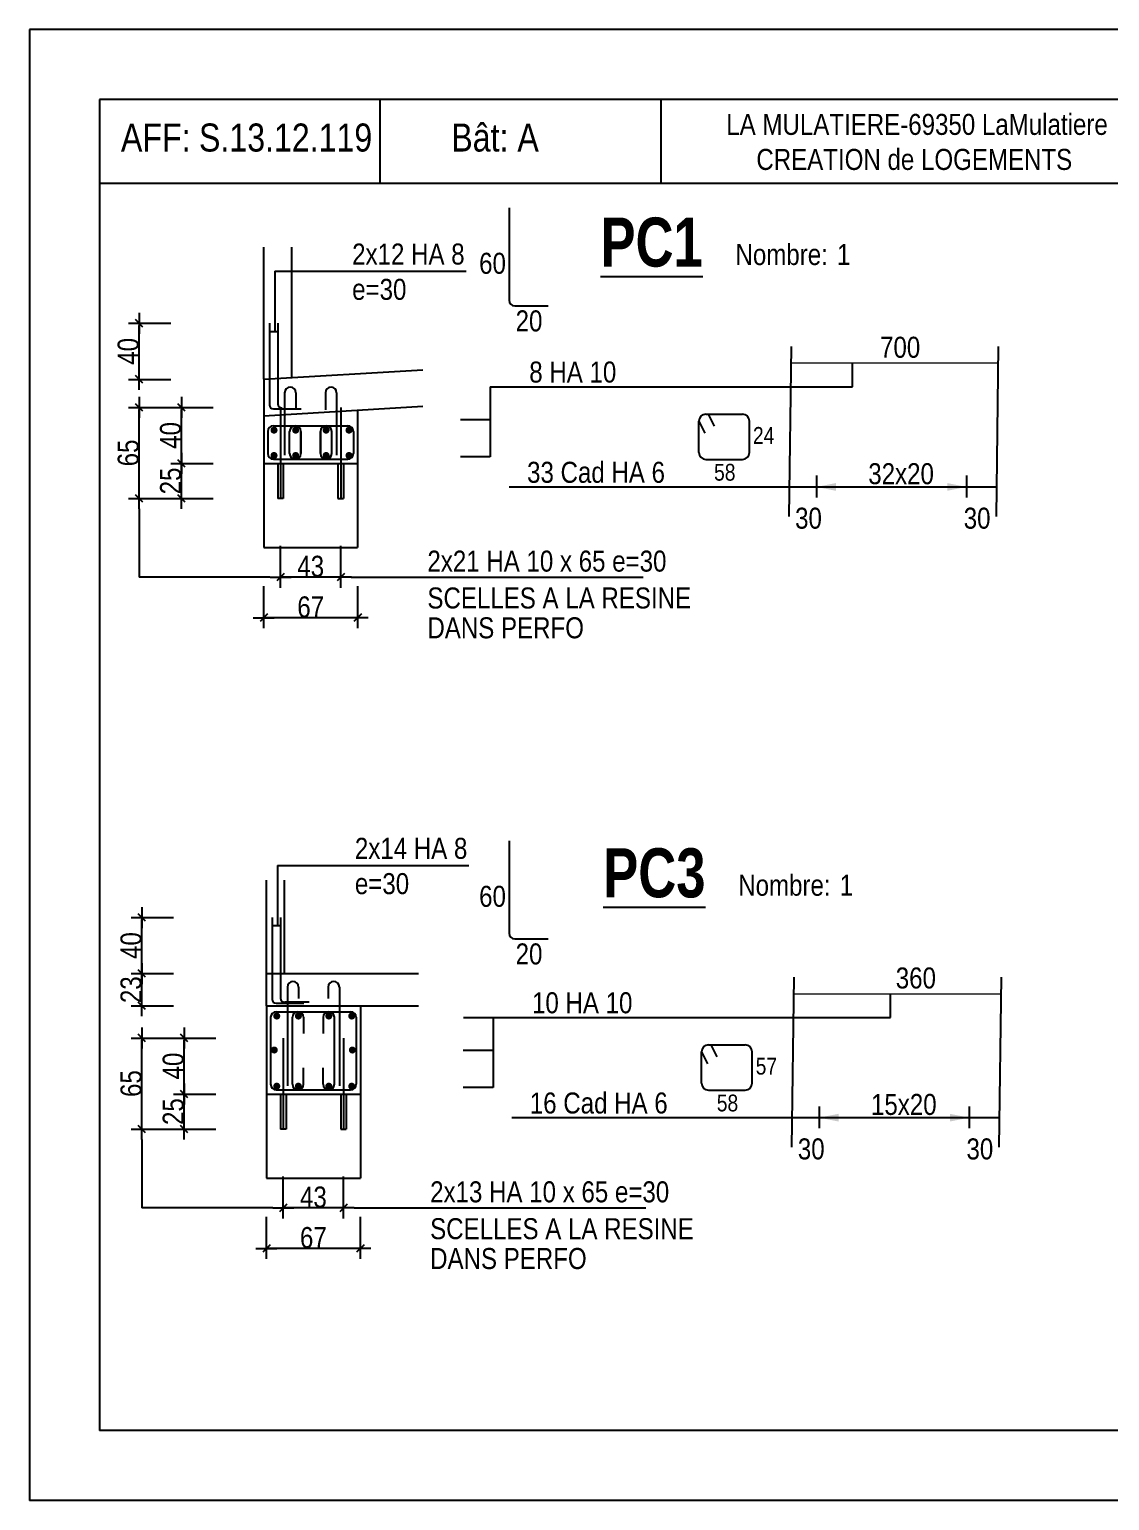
# Model space of a CAD drawing. Header units: metres. Extents: x -9927 to 45032, y -190416 to 12166.
# Drawn here: x 9485 to 10256, y -172328 to -171278 of the extents above; entities that cross this region are included whole.
import ezdxf

# ---------------------------------------------------------------- set-up
doc = ezdxf.new("R2010")
doc.units = ezdxf.units.M
doc.header["$PDMODE"] = 65
for name, color, linetype in [('01_cote_gen', 4, 'Continuous'), ('01_fenetres', 171, 'Continuous'), ('01_linteaux', 3, 'Continuous'), ('01_sem', 42, 'Continuous'), ('01_texte', 230, 'Continuous'), ('AA_COTES', 2, 'Continuous')]:
    doc.layers.add(name, color=color, linetype=linetype)
doc.styles.add('impact', font='impact.ttf')
doc.styles.add('STYLE2', font='ARIALN.TTF')
doc.dimstyles.new('JB50', dxfattribs={"dimscale": 0.1, "dimtxt": 150, "dimasz": 15, "dimexe": 0.1, "dimexo": 0.1, "dimgap": 0.09, "dimtad": 1, "dimdec": 1, "dimdsep": 46, "dimtxsty": 'STYLE2', "dimblk1": 'BOND_G', "dimblk2": 'BOND_D', "dimsah": 1, "dimcen": 1.5, "dimdle": 0.01, "dimse1": 1, "dimse2": 1, "dimclrd": 4, "dimclre": 2, "dimclrt": 6, "dimazin": 2, "dimtfac": 2.333333, "dimtdec": 1, "dimtix": 1, "dimtmove": 2, "dimatfit": 3, "dimldrblk": 'BOND_G', "dimfxl": 1, "dimtolj": 1, "dimtzin": 0, "dimarcsym": 0})

# ---------------------------------------------------------------- blocks, each defined once
blk = doc.blocks.new('BOND_G')
at = {"layer": 'AA_COTES', "color": 0}
for p, q in [((0, -5), (0, 15)), ((5, 0), (-5, 0)), ((1.77, 1.77), (-1.77, -1.77))]:
    blk.add_line(p, q, dxfattribs=at)
blk = doc.blocks.new('BOND_D')
at = {"layer": 'AA_COTES', "color": 0}
for p, q in [((5, 0), (-5, 0)), ((-1.77, -1.77), (1.77, 1.77)), ((0, 5), (0, -15))]:
    blk.add_line(p, q, dxfattribs=at)
blk = doc.blocks.new('*D1793')
at = {"layer": '01_cote_gen', "color": 4, "lineweight": -2, "ltscale": 0.5, "transparency": 16777216}
blk.add_line((9708, -172118.7), (9668, -172118.7), dxfattribs=at)
at = {"layer": 'DEFPOINTS', "color": 0, "lineweight": 0, "ltscale": 0.5, "transparency": 16777216}
for p in [(9666.5, -172094.4), (9709.5, -172094.4), (9666.5, -172118.7)]:
    blk.add_point(p, dxfattribs=at)
at = {"layer": '01_cote_gen', "color": 4, "lineweight": -2, "ltscale": 0.5, "transparency": 16777216, "xscale": 1.5, "yscale": 1.5, "zscale": 1.5, "rotation": 180}
blk.add_blockref('BOND_D', (9666.5, -172118.7), dxfattribs=at)
at = {"layer": '01_cote_gen', "color": 4, "lineweight": -2, "ltscale": 0.5, "transparency": 16777216, "xscale": 1.5, "yscale": 1.5, "zscale": 1.5}
blk.add_blockref('BOND_G', (9709.5, -172118.7), dxfattribs=at)
at = {"layer": '01_cote_gen', "color": 6, "lineweight": 0, "ltscale": 0.5, "transparency": 16777216, "insert": (9688, -172111), "char_height": 15, "attachment_point": 5, "style": 'STYLE2'}
blk.add_mtext('\\A1;43', dxfattribs=at)
blk = doc.blocks.new('*D1794')
at = {"layer": '01_cote_gen', "color": 4, "lineweight": -2, "ltscale": 0.5, "transparency": 16777216}
blk.add_line((9595.8, -172060.9), (9595.8, -172038.9), dxfattribs=at)
at = {"layer": 'DEFPOINTS', "color": 0, "lineweight": 0, "ltscale": 0.5, "transparency": 16777216}
for p in [(9595.8, -172037.4), (9677.2, -172037.4), (9668.5, -172062.4)]:
    blk.add_point(p, dxfattribs=at)
at = {"layer": '01_cote_gen', "color": 4, "lineweight": -2, "ltscale": 0.5, "transparency": 16777216, "xscale": 1.5, "yscale": 1.5, "zscale": 1.5}
for name, p, rotation in [('BOND_D', (9595.8, -172037.4), 90), ('BOND_G', (9595.8, -172062.4), 270)]:
    blk.add_blockref(name, p, dxfattribs=dict(at, rotation=rotation))
at = {"layer": '01_cote_gen', "color": 6, "lineweight": 0, "ltscale": 0.5, "transparency": 16777216, "insert": (9588.1, -172049.9), "char_height": 15, "attachment_point": 5, "rotation": 90, "style": 'STYLE2'}
blk.add_mtext('\\A1;25', dxfattribs=at)
blk = doc.blocks.new('*D1795')
at = {"layer": '01_cote_gen', "color": 4, "lineweight": -2, "ltscale": 0.5, "transparency": 16777216}
blk.add_line((9595.8, -172035.9), (9595.8, -171998.9), dxfattribs=at)
at = {"layer": 'DEFPOINTS', "color": 0, "lineweight": 0, "ltscale": 0.5, "transparency": 16777216}
for p in [(9595.8, -171997.4), (9666.5, -171997.4), (9678.7, -172037.4)]:
    blk.add_point(p, dxfattribs=at)
at = {"layer": '01_cote_gen', "color": 4, "lineweight": -2, "ltscale": 0.5, "transparency": 16777216, "xscale": 1.5, "yscale": 1.5, "zscale": 1.5}
for name, p, rotation in [('BOND_D', (9595.8, -171997.4), 90), ('BOND_G', (9595.8, -172037.4), 270)]:
    blk.add_blockref(name, p, dxfattribs=dict(at, rotation=rotation))
at = {"layer": '01_cote_gen', "color": 6, "lineweight": 0, "ltscale": 0.5, "transparency": 16777216, "insert": (9588.1, -172017.4), "char_height": 15, "attachment_point": 5, "rotation": 90, "style": 'STYLE2'}
blk.add_mtext('\\A1;40', dxfattribs=at)
blk = doc.blocks.new('*D1796')
at = {"layer": '01_cote_gen', "color": 4, "lineweight": -2, "ltscale": 0.5, "transparency": 16777216}
blk.add_line((9565.6, -172060.9), (9565.6, -171998.9), dxfattribs=at)
at = {"layer": 'DEFPOINTS', "color": 0, "lineweight": 0, "ltscale": 0.5, "transparency": 16777216}
for p in [(9565.6, -171997.4), (9666.5, -171997.4), (9666.5, -172062.4)]:
    blk.add_point(p, dxfattribs=at)
at = {"layer": '01_cote_gen', "color": 4, "lineweight": -2, "ltscale": 0.5, "transparency": 16777216, "xscale": 1.5, "yscale": 1.5, "zscale": 1.5}
for name, p, rotation in [('BOND_D', (9565.6, -171997.4), 90), ('BOND_G', (9565.6, -172062.4), 270)]:
    blk.add_blockref(name, p, dxfattribs=dict(at, rotation=rotation))
at = {"layer": '01_cote_gen', "color": 6, "lineweight": 0, "ltscale": 0.5, "transparency": 16777216, "insert": (9558, -172029.9), "char_height": 15, "attachment_point": 5, "rotation": 90, "style": 'STYLE2'}
blk.add_mtext('\\A1;65', dxfattribs=at)
blk = doc.blocks.new('*D1797')
at = {"layer": '01_cote_gen', "color": 4, "lineweight": -2, "ltscale": 0.5, "transparency": 16777216}
blk.add_line((9720, -172147.6), (9656, -172147.6), dxfattribs=at)
at = {"layer": 'DEFPOINTS', "color": 0, "lineweight": 0, "ltscale": 0.5, "transparency": 16777216}
for p in [(9654.5, -172097.4), (9721.5, -172097.4), (9654.5, -172147.6)]:
    blk.add_point(p, dxfattribs=at)
at = {"layer": '01_cote_gen', "color": 4, "lineweight": -2, "ltscale": 0.5, "transparency": 16777216, "xscale": 1.5, "yscale": 1.5, "zscale": 1.5, "rotation": 180}
blk.add_blockref('BOND_D', (9654.5, -172147.6), dxfattribs=at)
at = {"layer": '01_cote_gen', "color": 4, "lineweight": -2, "ltscale": 0.5, "transparency": 16777216, "xscale": 1.5, "yscale": 1.5, "zscale": 1.5}
blk.add_blockref('BOND_G', (9721.5, -172147.6), dxfattribs=at)
at = {"layer": '01_cote_gen', "color": 6, "lineweight": 0, "ltscale": 0.5, "transparency": 16777216, "insert": (9688, -172139.9), "char_height": 15, "attachment_point": 5, "style": 'STYLE2'}
blk.add_mtext('\\A1;67', dxfattribs=at)
blk = doc.blocks.new('*D1798')
at = {"layer": '01_cote_gen', "color": 4, "lineweight": -2, "ltscale": 0.5, "transparency": 16777216}
blk.add_line((9565.6, -171972.9), (9565.6, -171952.9), dxfattribs=at)
at = {"layer": 'DEFPOINTS', "color": 0, "lineweight": 0, "ltscale": 0.5, "transparency": 16777216}
for p in [(9565.6, -171951.4), (9596.8, -171951.4), (9596.8, -171974.4)]:
    blk.add_point(p, dxfattribs=at)
at = {"layer": '01_cote_gen', "color": 4, "lineweight": -2, "ltscale": 0.5, "transparency": 16777216, "xscale": 1.5, "yscale": 1.5, "zscale": 1.5}
for name, p, rotation in [('BOND_D', (9565.6, -171951.4), 90), ('BOND_G', (9565.6, -171974.4), 270)]:
    blk.add_blockref(name, p, dxfattribs=dict(at, rotation=rotation))
at = {"layer": '01_cote_gen', "color": 6, "lineweight": 0, "ltscale": 0.5, "transparency": 16777216, "insert": (9558, -171962.9), "char_height": 15, "attachment_point": 5, "rotation": 90, "style": 'STYLE2'}
blk.add_mtext('\\A1;23', dxfattribs=at)
blk = doc.blocks.new('*D1799')
at = {"layer": '01_cote_gen', "color": 4, "lineweight": -2, "ltscale": 0.5, "transparency": 16777216}
blk.add_line((9565.6, -171949.9), (9565.6, -171912.9), dxfattribs=at)
at = {"layer": 'DEFPOINTS', "color": 0, "lineweight": 0, "ltscale": 0.5, "transparency": 16777216}
for p in [(9565.6, -171911.4), (9658.5, -171911.4), (9679.6, -171951.4)]:
    blk.add_point(p, dxfattribs=at)
at = {"layer": '01_cote_gen', "color": 4, "lineweight": -2, "ltscale": 0.5, "transparency": 16777216, "xscale": 1.5, "yscale": 1.5, "zscale": 1.5}
for name, p, rotation in [('BOND_D', (9565.6, -171911.4), 90), ('BOND_G', (9565.6, -171951.4), 270)]:
    blk.add_blockref(name, p, dxfattribs=dict(at, rotation=rotation))
at = {"layer": '01_cote_gen', "color": 6, "lineweight": 0, "ltscale": 0.5, "transparency": 16777216, "insert": (9558, -171931.4), "char_height": 15, "attachment_point": 5, "rotation": 90, "style": 'STYLE2'}
blk.add_mtext('\\A1;40', dxfattribs=at)
blk = doc.blocks.new('*D1807')
at = {"layer": '01_cote_gen', "color": 4, "lineweight": -2, "ltscale": 0.5, "transparency": 16777216}
blk.add_line((9706.1, -171668.5), (9666.1, -171668.5), dxfattribs=at)
at = {"layer": 'DEFPOINTS', "color": 0, "lineweight": 0, "ltscale": 0.5, "transparency": 16777216}
for p in [(9664.6, -171644.2), (9707.6, -171644.2), (9664.6, -171668.5)]:
    blk.add_point(p, dxfattribs=at)
at = {"layer": '01_cote_gen', "color": 4, "lineweight": -2, "ltscale": 0.5, "transparency": 16777216, "xscale": 1.5, "yscale": 1.5, "zscale": 1.5, "rotation": 180}
blk.add_blockref('BOND_D', (9664.6, -171668.5), dxfattribs=at)
at = {"layer": '01_cote_gen', "color": 4, "lineweight": -2, "ltscale": 0.5, "transparency": 16777216, "xscale": 1.5, "yscale": 1.5, "zscale": 1.5}
blk.add_blockref('BOND_G', (9707.6, -171668.5), dxfattribs=at)
at = {"layer": '01_cote_gen', "color": 6, "lineweight": 0, "ltscale": 0.5, "transparency": 16777216, "insert": (9686.1, -171660.8), "char_height": 15, "attachment_point": 5, "style": 'STYLE2'}
blk.add_mtext('\\A1;43', dxfattribs=at)
blk = doc.blocks.new('*D1808')
at = {"layer": '01_cote_gen', "color": 4, "lineweight": -2, "ltscale": 0.5, "transparency": 16777216}
blk.add_line((9593.9, -171610.8), (9593.9, -171588.8), dxfattribs=at)
at = {"layer": 'DEFPOINTS', "color": 0, "lineweight": 0, "ltscale": 0.5, "transparency": 16777216}
for p in [(9593.9, -171587.3), (9675.2, -171587.3), (9666.6, -171612.3)]:
    blk.add_point(p, dxfattribs=at)
at = {"layer": '01_cote_gen', "color": 4, "lineweight": -2, "ltscale": 0.5, "transparency": 16777216, "xscale": 1.5, "yscale": 1.5, "zscale": 1.5}
for name, p, rotation in [('BOND_D', (9593.9, -171587.3), 90), ('BOND_G', (9593.9, -171612.3), 270)]:
    blk.add_blockref(name, p, dxfattribs=dict(at, rotation=rotation))
at = {"layer": '01_cote_gen', "color": 6, "lineweight": 0, "ltscale": 0.5, "transparency": 16777216, "insert": (9586.2, -171599.8), "char_height": 15, "attachment_point": 5, "rotation": 90, "style": 'STYLE2'}
blk.add_mtext('\\A1;25', dxfattribs=at)
blk = doc.blocks.new('*D1809')
at = {"layer": '01_cote_gen', "color": 4, "lineweight": -2, "ltscale": 0.5, "transparency": 16777216}
blk.add_line((9718.1, -171697.4), (9654.1, -171697.4), dxfattribs=at)
at = {"layer": 'DEFPOINTS', "color": 0, "lineweight": 0, "ltscale": 0.5, "transparency": 16777216}
for p in [(9652.6, -171647.3), (9719.6, -171647.3), (9652.6, -171697.4)]:
    blk.add_point(p, dxfattribs=at)
at = {"layer": '01_cote_gen', "color": 4, "lineweight": -2, "ltscale": 0.5, "transparency": 16777216, "xscale": 1.5, "yscale": 1.5, "zscale": 1.5, "rotation": 180}
blk.add_blockref('BOND_D', (9652.6, -171697.4), dxfattribs=at)
at = {"layer": '01_cote_gen', "color": 4, "lineweight": -2, "ltscale": 0.5, "transparency": 16777216, "xscale": 1.5, "yscale": 1.5, "zscale": 1.5}
blk.add_blockref('BOND_G', (9719.6, -171697.4), dxfattribs=at)
at = {"layer": '01_cote_gen', "color": 6, "lineweight": 0, "ltscale": 0.5, "transparency": 16777216, "insert": (9686.1, -171689.8), "char_height": 15, "attachment_point": 5, "style": 'STYLE2'}
blk.add_mtext('\\A1;67', dxfattribs=at)
blk = doc.blocks.new('*D1805')
at = {"layer": '01_cote_gen', "color": 4, "lineweight": -2, "ltscale": 0.5, "transparency": 16777216}
blk.add_line((9593.9, -171585.8), (9593.9, -171548.8), dxfattribs=at)
at = {"layer": 'DEFPOINTS', "color": 0, "lineweight": 0, "ltscale": 0.5, "transparency": 16777216}
for p in [(9593.9, -171547.3), (9664.6, -171547.3), (9616.4, -171587.3)]:
    blk.add_point(p, dxfattribs=at)
at = {"layer": '01_cote_gen', "color": 4, "lineweight": -2, "ltscale": 0.5, "transparency": 16777216, "xscale": 1.5, "yscale": 1.5, "zscale": 1.5}
for name, p, rotation in [('BOND_D', (9593.9, -171547.3), 90), ('BOND_G', (9593.9, -171587.3), 270)]:
    blk.add_blockref(name, p, dxfattribs=dict(at, rotation=rotation))
at = {"layer": '01_cote_gen', "color": 6, "lineweight": 0, "ltscale": 0.5, "transparency": 16777216, "insert": (9586.2, -171567.3), "char_height": 15, "attachment_point": 5, "rotation": 90, "style": 'STYLE2'}
blk.add_mtext('\\A1;40', dxfattribs=at)
blk = doc.blocks.new('*D1806')
at = {"layer": '01_cote_gen', "color": 4, "lineweight": -2, "ltscale": 0.5, "transparency": 16777216}
blk.add_line((9563.7, -171610.8), (9563.7, -171548.8), dxfattribs=at)
at = {"layer": 'DEFPOINTS', "color": 0, "lineweight": 0, "ltscale": 0.5, "transparency": 16777216}
for p in [(9563.7, -171547.3), (9616.4, -171547.3), (9616.4, -171612.3)]:
    blk.add_point(p, dxfattribs=at)
at = {"layer": '01_cote_gen', "color": 4, "lineweight": -2, "ltscale": 0.5, "transparency": 16777216, "xscale": 1.5, "yscale": 1.5, "zscale": 1.5}
for name, p, rotation in [('BOND_D', (9563.7, -171547.3), 90), ('BOND_G', (9563.7, -171612.3), 270)]:
    blk.add_blockref(name, p, dxfattribs=dict(at, rotation=rotation))
at = {"layer": '01_cote_gen', "color": 6, "lineweight": 0, "ltscale": 0.5, "transparency": 16777216, "insert": (9556, -171579.8), "char_height": 15, "attachment_point": 5, "rotation": 90, "style": 'STYLE2'}
blk.add_mtext('\\A1;65', dxfattribs=at)
blk = doc.blocks.new('*D1810')
at = {"layer": '01_cote_gen', "color": 4, "lineweight": -2, "ltscale": 0.5, "transparency": 16777216}
blk.add_line((9563.7, -171525.8), (9563.7, -171488.8), dxfattribs=at)
at = {"layer": 'DEFPOINTS', "color": 0, "lineweight": 0, "ltscale": 0.5, "transparency": 16777216}
for p in [(9563.7, -171487.3), (9656.6, -171487.3), (9677.6, -171527.3)]:
    blk.add_point(p, dxfattribs=at)
at = {"layer": '01_cote_gen', "color": 4, "lineweight": -2, "ltscale": 0.5, "transparency": 16777216, "xscale": 1.5, "yscale": 1.5, "zscale": 1.5}
for name, p, rotation in [('BOND_D', (9563.7, -171487.3), 90), ('BOND_G', (9563.7, -171527.3), 270)]:
    blk.add_blockref(name, p, dxfattribs=dict(at, rotation=rotation))
at = {"layer": '01_cote_gen', "color": 6, "lineweight": 0, "ltscale": 0.5, "transparency": 16777216, "insert": (9556, -171507.3), "char_height": 15, "attachment_point": 5, "rotation": 90, "style": 'STYLE2'}
blk.add_mtext('\\A1;40', dxfattribs=at)

msp = doc.modelspace()

# ---------------------------------------------------------------- linework, layer by layer
at = {"layer": '01_fenetres', "ltscale": 30}
for p, q in [((9535.45, -171327.53), (9535.45, -172277.53)), ((9535.45, -171327.53), (9535.45, -172277.53)), ((9535.45, -171327.53), (9535.45, -172277.53)), ((10920.45, -171327.53), (9535.45, -171327.53)), ((9735.45, -171327.53), (9735.45, -171387.53)), ((9935.84, -171327.53), (9935.84, -171387.53)), ((10920.45, -171387.53), (9535.45, -171387.53)), ((10920.45, -172277.53), (9535.45, -172277.53))]:
    msp.add_line(p, q, dxfattribs=at)
at = {"layer": '01_linteaux'}
for p, q in [((9827.64, -171404.91), (9827.64, -171470.86)), ((9652.55, -171527.26), (9652.55, -171432.98)), ((9672.55, -171526.07), (9672.55, -171432.98)), ((9831.64, -171474.86), (9855.45, -171474.86)), ((9656.6, -171487.26), (9656.6, -171545.41)), ((9662.6, -171487.26), (9662.6, -171544.72)), ((9652.55, -171527.26), (9766.18, -171520.51)), ((9652.55, -171527.26), (9652.55, -171587.26)), ((9667.51, -171536.84), (9667.51, -171581.3)), ((9675.51, -171536.84), (9675.51, -171549.01)), ((9696.6, -171536.84), (9696.6, -171549.01)), ((9704.6, -171536.84), (9704.6, -171581.3)), ((9652.55, -171553.26), (9766.18, -171546.51)), ((9659.6, -171548.41), (9679.27, -171548.41)), ((9664.55, -171547.26), (9664.55, -171612.26)), ((9707.55, -171547.26), (9707.55, -171612.26)), ((9719.55, -171549.28), (9719.55, -171647.26)), ((9655.55, -171564.46), (9655.55, -171580.26)), ((9659.55, -171560.46), (9712.55, -171560.46)), ((9671.05, -171580.26), (9671.05, -171564.46)), ((9679.05, -171564.46), (9679.05, -171580.11)), ((9679.05, -171580.26), (9679.05, -171564.61)), ((9693.05, -171564.46), (9693.05, -171580.11)), ((9693.05, -171580.26), (9693.05, -171564.61)), ((9701.05, -171580.26), (9701.05, -171564.46)), ((9701.05, -171580.26), (9701.05, -171564.46)), ((9716.55, -171564.46), (9716.55, -171580.26)), ((9652.55, -171587.26), (9719.55, -171587.26)), ((9652.55, -171587.26), (9719.55, -171587.26)), ((9652.55, -171587.26), (9652.55, -171647.26)), ((9659.55, -171584.26), (9712.55, -171584.26)), ((9662.55, -171587.26), (9662.55, -171612.26)), ((9666.55, -171587.26), (9666.55, -171612.26)), ((9705.55, -171587.26), (9705.55, -171612.26)), ((9709.55, -171587.26), (9709.55, -171612.26)), ((9666.55, -171612.26), (9662.55, -171612.26)), ((9705.55, -171612.26), (9709.55, -171612.26)), ((9652.55, -171647.26), (9719.55, -171647.26)), ((9827.64, -171856.72), (9827.64, -171922.67)), ((9654.5, -171974.42), (9654.5, -171884.7)), ((9667.5, -171951.42), (9667.5, -171884.7)), ((9658.55, -171911.42), (9658.55, -171969.57)), ((9664.54, -171911.42), (9664.54, -171968.88)), ((9831.64, -171926.67), (9855.45, -171926.67)), ((9654.5, -171951.42), (9721.5, -171951.42)), ((9721.5, -171951.42), (9763.01, -171951.42)), ((9669.45, -171961), (9669.45, -172031.46)), ((9677.45, -171961), (9677.45, -171969.17)), ((9698.55, -171961), (9698.55, -171969.17)), ((9706.55, -171961), (9706.55, -172031.46)), ((9654.5, -171974.42), (9654.5, -172037.42)), ((9654.5, -171974.42), (9763.01, -171974.42)), ((9661.5, -171978.62), (9714.5, -171978.62)), ((9661.55, -171972.57), (9681.22, -171972.57)), ((9684.97, -171971.88), (9667.54, -171971.88)), ((9721.5, -171974.42), (9721.5, -172097.42)), ((9657.5, -171982.62), (9657.5, -172030.42)), ((9673, -172030.42), (9673, -171982.62)), ((9681, -171982.62), (9681, -171994.27)), ((9695, -171982.62), (9695, -171994.27)), ((9703, -172030.42), (9703, -171982.62)), ((9703, -172030.42), (9703, -171982.62)), ((9718.5, -171982.62), (9718.5, -172030.42)), ((9666.5, -171997.42), (9666.5, -172062.42)), ((9709.5, -171997.42), (9709.5, -172062.42)), ((9681, -172030.42), (9681, -172018.77)), ((9695, -172030.42), (9695, -172018.77)), ((9654.5, -172037.42), (9721.5, -172037.42)), ((9654.5, -172037.42), (9654.5, -172097.42)), ((9661.5, -172034.42), (9714.5, -172034.42)), ((9664.5, -172037.42), (9664.5, -172062.42)), ((9668.5, -172037.42), (9668.5, -172062.42)), ((9707.5, -172037.42), (9707.5, -172062.42)), ((9711.5, -172037.42), (9711.5, -172062.42)), ((9668.5, -172062.42), (9664.5, -172062.42)), ((9707.5, -172062.42), (9711.5, -172062.42)), ((9654.5, -172097.42), (9721.5, -172097.42))]:
    msp.add_line(p, q, dxfattribs=at)
at = {"layer": '01_linteaux', "linetype": 'Continuous'}
for p, q in [((9962.97, -171579.4), (9962.97, -171557.14)), ((9962.97, -171557.14), (9967.28, -171565.68)), ((9967.97, -171552.14), (9994.07, -171552.14)), ((9969.59, -171552.14), (9973.89, -171560.68)), ((9999.07, -171579.4), (9999.07, -171557.14)), ((9967.97, -171584.4), (9994.07, -171584.4)), ((9964.92, -172029.56), (9964.92, -172007.3)), ((9964.92, -172007.3), (9969.22, -172015.84)), ((9969.92, -172002.3), (9996.02, -172002.3)), ((9971.53, -172002.3), (9975.84, -172010.84)), ((10001.02, -172029.56), (10001.02, -172007.3)), ((9969.92, -172034.56), (9996.02, -172034.56))]:
    msp.add_line(p, q, dxfattribs=at)
at = {"layer": '01_linteaux', "const_width": 2.5, "flags": 128}
for points in [[(9658.67, -171563.54, 1), (9661.17, -171563.54, 1)], [(9674.11, -171563.54, 1), (9676.61, -171563.54, 1)], [(9695.82, -171563.54, 1), (9698.32, -171563.54, 1)], [(9712.16, -171563.54, 1), (9714.66, -171563.54, 1)], [(9658.67, -171581.61, 1), (9661.17, -171581.61, 1)], [(9674.11, -171581.61, 1), (9676.61, -171581.61, 1)], [(9695.82, -171581.61, 1), (9698.32, -171581.61, 1)], [(9712.16, -171581.61, 1), (9714.66, -171581.61, 1)], [(9660.62, -171981.7, 1), (9663.12, -171981.7, 1)], [(9676.06, -171981.7, 1), (9678.56, -171981.7, 1)], [(9697.77, -171981.7, 1), (9700.27, -171981.7, 1)], [(9714.11, -171981.7, 1), (9716.61, -171981.7, 1)], [(9658.85, -172005.95, 1), (9661.35, -172005.95, 1)], [(9714.55, -172005.95, 1), (9717.05, -172005.95, 1)], [(9660.62, -172031.77, 1), (9663.12, -172031.77, 1)], [(9676.06, -172031.77, 1), (9678.56, -172031.77, 1)], [(9697.77, -172031.77, 1), (9700.27, -172031.77, 1)], [(9714.11, -172031.77, 1), (9716.61, -172031.77, 1)]]:
    msp.add_lwpolyline(points, format="xyb", close=True, dxfattribs=at)
at = {"layer": '01_linteaux'}
for centre, radius, start, end in [((9831.64, -171470.86), 4, 180, 270), ((9671.51, -171536.84), 4, 90, 180), ((9671.51, -171536.84), 4, 0, 90), ((9700.6, -171536.84), 4, 90, 180), ((9700.6, -171536.84), 4, 0, 90), ((9659.6, -171545.41), 3, 180, 270), ((9665.6, -171544.72), 3, 180, 270), ((9659.55, -171564.46), 4, 90, 180), ((9675.05, -171564.46), 4, 90, 180), ((9675.05, -171564.46), 4, 0, 90), ((9697.05, -171564.46), 4, 90, 180), ((9697.05, -171564.46), 4, 0, 90), ((9712.55, -171564.46), 4, 0, 90), ((9659.55, -171580.26), 4, 180, 270), ((9675.05, -171580.26), 4, 180, 270), ((9675.05, -171580.26), 4, 270, 0), ((9697.05, -171580.26), 4, 180, 270), ((9697.05, -171580.26), 4, 270, 0), ((9712.55, -171580.26), 4, 270, 0), ((9831.64, -171922.67), 4, 180, 270), ((9673.45, -171961), 4, 90, 180), ((9673.45, -171961), 4, 0, 90), ((9702.55, -171961), 4, 90, 180), ((9702.55, -171961), 4, 0, 90), ((9667.54, -171968.88), 3, 180, 270), ((9661.5, -171982.62), 4, 90, 180), ((9661.55, -171969.57), 3, 180, 270), ((9677, -171982.62), 4, 90, 180), ((9677, -171982.62), 4, 0, 90), ((9699, -171982.62), 4, 90, 180), ((9699, -171982.62), 4, 0, 90), ((9714.5, -171982.62), 4, 0, 90), ((9661.5, -172030.42), 4, 180, 270), ((9677, -172030.42), 4, 180, 270), ((9677, -172030.42), 4, 270, 0), ((9699, -172030.42), 4, 180, 270), ((9699, -172030.42), 4, 270, 0), ((9714.5, -172030.42), 4, 270, 0)]:
    msp.add_arc(centre, radius, start, end, dxfattribs=at)
at = {"layer": '01_linteaux', "linetype": 'Continuous'}
for centre, start, end in [((9967.97, -171557.14), 90, 180), ((9994.07, -171557.14), 0, 90), ((9967.97, -171579.4), 180, 270), ((9994.07, -171579.4), 270, 0), ((9969.92, -172007.3), 90, 180), ((9996.02, -172007.3), 0, 90), ((9969.92, -172029.56), 180, 270), ((9996.02, -172029.56), 270, 0)]:
    msp.add_arc(centre, 5, start, end, dxfattribs=at)
at = {"layer": '01_sem', "color": 2, "lineweight": 0, "ltscale": 7}
for p, q in [((10028.76, -171515.59), (10176.62, -171515.59)), ((10030.71, -171965.75), (10178.57, -171965.75))]:
    msp.add_line(p, q, dxfattribs=at)
at = {"layer": '01_texte', "ltscale": 30}
for p, q in [((9485.45, -171277.53), (9485.45, -172327.53)), ((10970.45, -171277.53), (9485.45, -171277.53)), ((10028.76, -171503.83), (10027.19, -171625.22)), ((10176.62, -171503.83), (10175.06, -171625.22)), ((10072.54, -171532.53), (10072.54, -171515.59)), ((9814.23, -171532.53), (10072.54, -171532.53)), ((9814.23, -171532.53), (9814.23, -171582.5)), ((9814.23, -171556.13), (9792.97, -171556.13)), ((9814.23, -171582.5), (9792.97, -171582.5)), ((10046.91, -171596.01), (10046.91, -171611.65)), ((10153.96, -171596.01), (10153.96, -171611.65)), ((9827.63, -171604.07), (10175.06, -171604.07)), ((9563.69, -171619.76), (9563.69, -171668.51)), ((9657.05, -171668.51), (9563.69, -171668.51)), ((10030.71, -171953.99), (10029.14, -172075.38)), ((10178.57, -171953.99), (10177, -172075.38)), ((10099.72, -171982.69), (10099.72, -171965.75)), ((9795.16, -171982.69), (10099.72, -171982.69)), ((9816.18, -171982.69), (9816.18, -172032.66)), ((9816.18, -172006.29), (9794.92, -172006.29)), ((9816.18, -172032.66), (9794.92, -172032.66)), ((10048.85, -172046.17), (10048.85, -172061.81)), ((10155.91, -172046.17), (10155.91, -172061.81)), ((9829.58, -172054.23), (10177, -172054.23)), ((9565.64, -172069.92), (9565.64, -172118.67)), ((9659, -172118.67), (9565.64, -172118.67)), ((10970.45, -172327.53), (9485.45, -172327.53))]:
    msp.add_line(p, q, dxfattribs=at)
at = {"layer": '01_texte'}
for p, q in [((9660.39, -171450.03), (9796.96, -171450.03)), ((9660.39, -171450.03), (9660.39, -171493.25)), ((9662.6, -171493.25), (9656.6, -171493.25)), ((9715.05, -171668.51), (9923.18, -171668.51)), ((9662.34, -171874.19), (9798.91, -171874.19)), ((9662.34, -171874.19), (9662.34, -171917.41)), ((9664.54, -171917.41), (9658.55, -171917.41)), ((9717, -172118.67), (9925.12, -172118.67))]:
    msp.add_line(p, q, dxfattribs=at)
at = {"layer": '01_texte', "ltscale": 30}
for points in [[(10046.91, -171604.07), (10060.73, -171601.32), (10060.73, -171604.07)], [(10153.96, -171604.07), (10140.14, -171601.32), (10140.14, -171604.07)], [(10046.91, -171604.07), (10060.73, -171606.83), (10060.73, -171604.07)], [(10153.96, -171604.07), (10140.14, -171606.83), (10140.14, -171604.07)], [(10048.85, -172054.23), (10062.68, -172051.48), (10062.68, -172054.23)], [(10155.91, -172054.23), (10142.09, -172051.48), (10142.09, -172054.23)], [(10048.85, -172054.23), (10062.68, -172056.99), (10062.68, -172054.23)], [(10155.91, -172054.23), (10142.09, -172056.99), (10142.09, -172054.23)]]:
    msp.add_solid(points, dxfattribs=at)

# ---------------------------------------------------------------- texts
at = {"layer": '01_texte'}
for s, height, style, p in [('LA MULATIERE-69350 LaMulatiere', 15, 'STYLE2', (9982.54, -171352.81)), ('AFF:', 20, 'STYLE2', (9550.74, -171364.68)), ('S.13.12.119', 20, 'STYLE2', (9606.41, -171364.68)), ('Bât: A', 20, 'STYLE2', (9786.39, -171364.68)), ('CREATION de LOGEMENTS', 15, 'STYLE2', (10004.02, -171377.81)), ('%%UPC1', 35, 'impact', (9892.77, -171446.8)), ('2x12 HA 8', 15, 'STYLE2', (9715.66, -171445.35)), ('Nombre:', 15, 'STYLE2', (9989.13, -171445.67)), ('1', 15, 'STYLE2', (10061.52, -171445.67)), ('60', 15, 'STYLE2', (9806.25, -171451.95)), ('e=30', 15, 'STYLE2', (9715.66, -171470.55)), ('20', 15, 'STYLE2', (9832.28, -171493.06)), ('700', 15, 'STYLE2', (10092.25, -171511.88)), ('8 HA 10', 15, 'STYLE2', (9842.02, -171529.57)), ('24', 12, 'STYLE2', (10001.58, -171573.31)), ('33 Cad HA 6', 15, 'STYLE2', (9840.45, -171601.12)), ('58', 12, 'STYLE2', (9973.82, -171599.59)), ('32x20', 15, 'STYLE2', (10083.84, -171602.12)), ('30', 15, 'STYLE2', (10031.65, -171633.87)), ('30', 15, 'STYLE2', (10151.94, -171633.87)), ('2x21 HA 10 x 65 e=30', 15, 'STYLE2', (9769.35, -171664.51)), ('SCELLES A LA RESINE', 15, 'STYLE2', (9769.35, -171690.82)), ('DANS PERFO', 15, 'STYLE2', (9769.35, -171712.1)), ('2x14 HA 8', 15, 'STYLE2', (9717.61, -171869.51)), ('%%UPC3', 35, 'impact', (9894.72, -171896.96)), ('e=30', 15, 'STYLE2', (9717.61, -171894.7)), ('Nombre:', 15, 'STYLE2', (9991.07, -171895.83)), ('1', 15, 'STYLE2', (10063.46, -171895.83)), ('60', 15, 'STYLE2', (9806.25, -171903.76)), ('20', 15, 'STYLE2', (9832.28, -171944.87)), ('360', 15, 'STYLE2', (10103.46, -171962.04)), ('10 HA 10', 15, 'STYLE2', (9843.97, -171979.73)), ('57', 12, 'STYLE2', (10003.53, -172023.47)), ('16 Cad HA 6', 15, 'STYLE2', (9842.4, -172051.28)), ('58', 12, 'STYLE2', (9975.76, -172049.75)), ('15x20', 15, 'STYLE2', (10085.78, -172052.28)), ('30', 15, 'STYLE2', (10033.59, -172084.03)), ('30', 15, 'STYLE2', (10153.89, -172084.03)), ('2x13 HA 10 x 65 e=30', 15, 'STYLE2', (9771.3, -172114.67)), ('SCELLES A LA RESINE', 15, 'STYLE2', (9771.3, -172140.97)), ('DANS PERFO', 15, 'STYLE2', (9771.3, -172162.26))]:
    msp.add_text(s, height=height, dxfattribs=dict(at, style=style)).set_placement(p)

# ---------------------------------------------------------------- dimensions: what is measured, and where the dimension line sits
at = {"layer": '01_cote_gen', "lineweight": 0, "ltscale": 0.5}
for base, p1, p2, picture, middle in [((9563.69, -171487.26), (9677.62, -171527.26), (9656.6, -171487.26), '*D1810', (9556.03, -171507.26)), ((9563.69, -171547.26), (9616.37, -171612.26), (9616.37, -171547.26), '*D1806', (9556.03, -171579.76)), ((9593.87, -171547.26), (9616.37, -171587.26), (9664.55, -171547.26), '*D1805', (9586.2, -171567.26)), ((9593.87, -171587.26), (9666.55, -171612.26), (9675.25, -171587.26), '*D1808', (9586.2, -171599.76)), ((9565.64, -171911.42), (9679.57, -171951.42), (9658.55, -171911.42), '*D1799', (9557.97, -171931.42)), ((9565.64, -171951.42), (9596.77, -171974.42), (9596.77, -171951.42), '*D1798', (9557.97, -171962.92)), ((9565.64, -171997.42), (9666.5, -172062.42), (9666.5, -171997.42), '*D1796', (9557.97, -172029.92)), ((9595.82, -171997.42), (9678.72, -172037.42), (9666.5, -171997.42), '*D1795', (9588.15, -172017.42)), ((9595.82, -172037.42), (9668.5, -172062.42), (9677.19, -172037.42), '*D1794', (9588.15, -172049.92))]:
    dim = msp.add_linear_dim(base=base, p1=p1, p2=p2, angle=90, dimstyle='JB50', dxfattribs=at)
    dim.commit()
    dim.dimension.update_dxf_attribs({"geometry": picture, "text_midpoint": middle})
for base, p1, p2, picture, middle in [((9652.55, -171697.42), (9719.55, -171647.26), (9652.55, -171647.26), '*D1809', (9686.05, -171689.75)), ((9664.55, -171668.51), (9707.55, -171644.2), (9664.55, -171644.2), '*D1807', (9686.05, -171660.84)), ((9666.5, -172118.67), (9709.5, -172094.36), (9666.5, -172094.36), '*D1793', (9688, -172111)), ((9654.5, -172147.58), (9721.5, -172097.42), (9654.5, -172097.42), '*D1797', (9688, -172139.91))]:
    dim = msp.add_linear_dim(base=base, p1=p1, p2=p2, dimstyle='JB50', dxfattribs=at)
    dim.commit()
    dim.dimension.update_dxf_attribs({"geometry": picture, "text_midpoint": middle})

doc.saveas('drawing.dxf')
